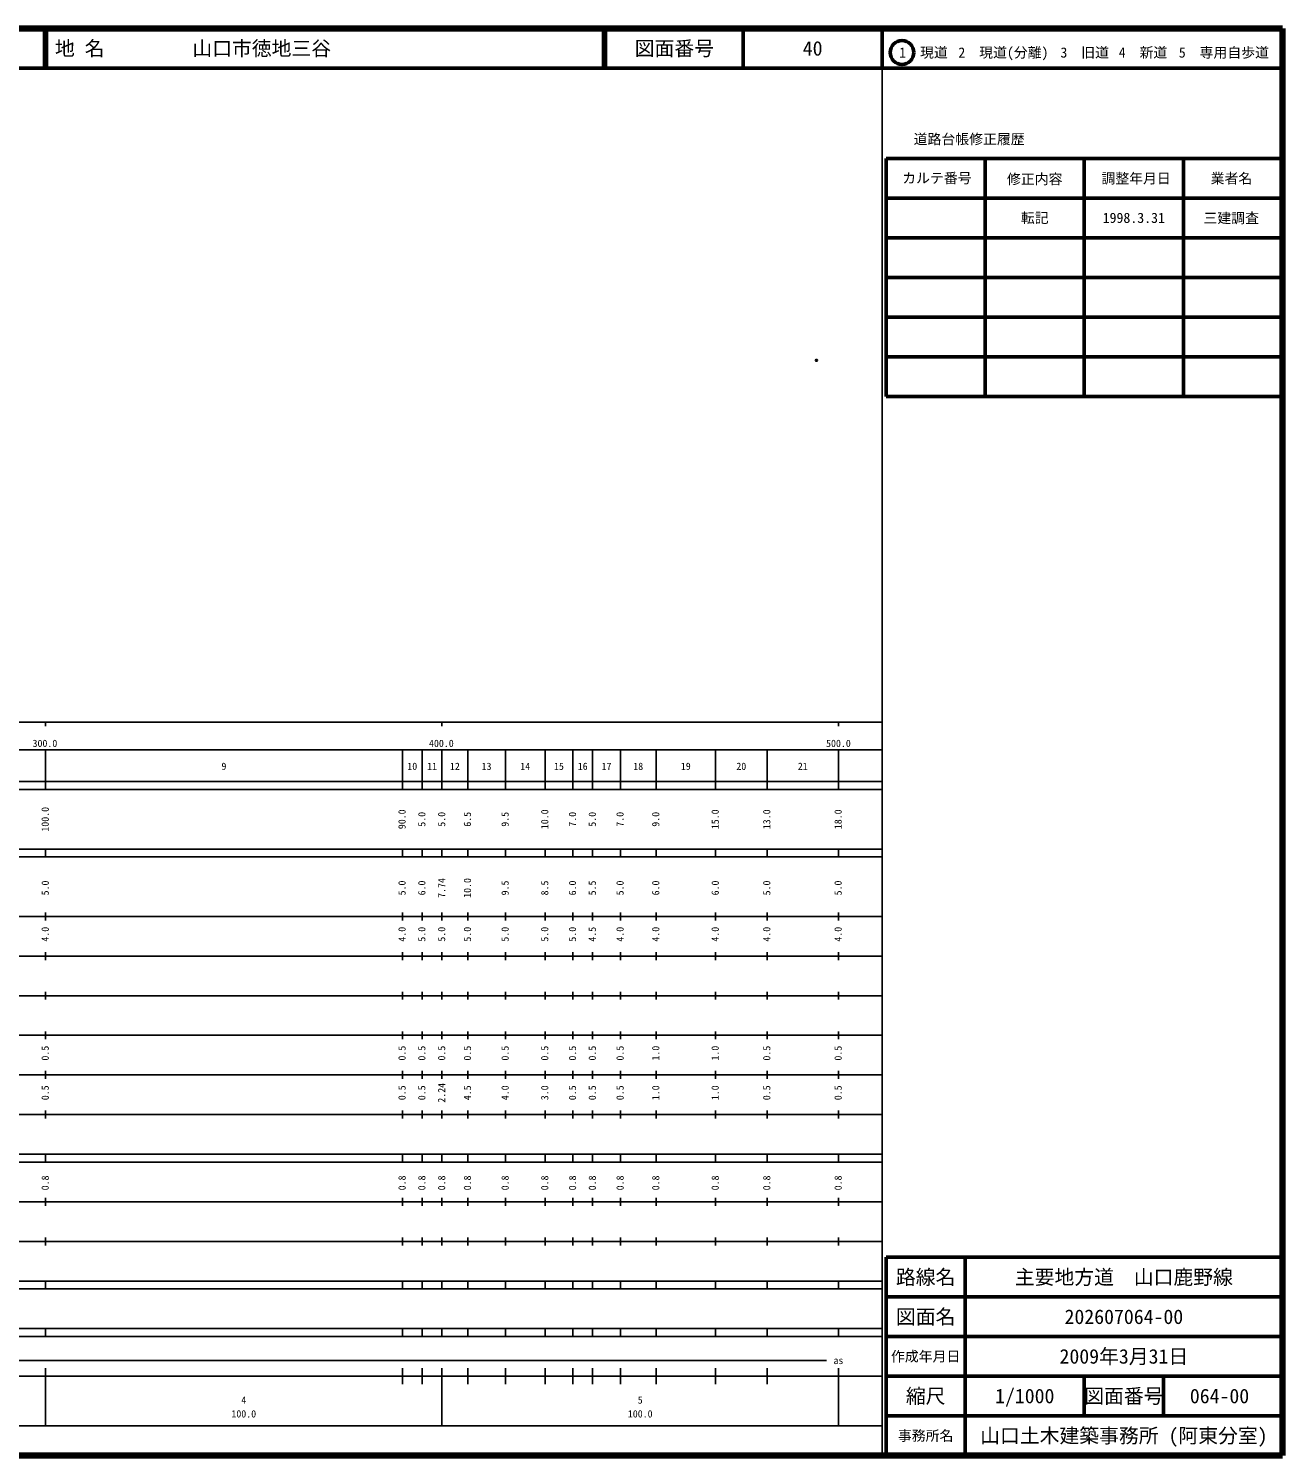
# Model space of a CAD drawing. Units: millimetres on the paper. Extents: x 40 to 680, y 20 to 380.
# Drawn here: x 363.7 to 680, y 20 to 380 of the extents above; entities that cross this region are included whole.
import ezdxf
from ezdxf.enums import TextEntityAlignment as Align

# ---------------------------------------------------------------- set-up
doc = ezdxf.new("R2010")
doc.units = ezdxf.units.MM
doc.header["$PDMODE"] = 32
doc.header["$PDSIZE"] = 0.5
doc.layers.add('M-OTRS', color=6, linetype='Continuous')
doc.layers.add('M-TTL-TXT', color=7, linetype='Continuous')
for name, color, linetype, lineweight in [('M-TTL', 2, 'Continuous', 140), ('M-TTL-BAND', 7, 'Continuous', 25), ('M-TTL-FRAM', 2, 'Continuous', 50), ('M-TTL-LINE', 7, 'Continuous', 50)]:
    doc.layers.add(name, color=color, linetype=linetype, lineweight=lineweight)
doc.styles.add('ＭＳ ゴシック', font='')
doc.styles.get('ＭＳ ゴシック').set_extended_font_data('MS Gothic')

msp = doc.modelspace()

# ---------------------------------------------------------------- linework, layer by layer
at = {"layer": 'M-OTRS'}
msp.add_point((562.442, 296.292), dxfattribs=at)
at = {"layer": 'M-TTL'}
for p, q in [((680, 380), (40, 380)), ((680, 20), (680, 380)), ((40, 20), (680, 20))]:
    msp.add_line(p, q, dxfattribs=at)
at = {"layer": 'M-TTL-BAND'}
for p, q in [((579, 20), (579, 370)), ((40, 205), (579, 205)), ((368, 205), (368, 204)), ((468, 205), (468, 204)), ((568, 205), (568, 204)), ((68, 198), (579, 198)), ((368, 188), (368, 198)), ((458, 188), (458, 198)), ((463, 188), (463, 198)), ((468, 188), (468, 198)), ((474.5, 188), (474.5, 198)), ((484, 188), (484, 198)), ((494, 188), (494, 198)), ((501, 188), (501, 198)), ((506, 188), (506, 198)), ((513, 188), (513, 198)), ((522, 188), (522, 198)), ((537, 188), (537, 198)), ((550, 188), (550, 198)), ((568, 188), (568, 198)), ((40, 190), (579, 190)), ((40, 188), (579, 188)), ((40, 173), (579, 173)), ((368, 171), (368, 173)), ((458, 171), (458, 173)), ((463, 171), (463, 173)), ((468, 171), (468, 173)), ((474.5, 171), (474.5, 173)), ((484, 171), (484, 173)), ((494, 171), (494, 173)), ((501, 171), (501, 173)), ((506, 171), (506, 173)), ((513, 171), (513, 173)), ((522, 171), (522, 173)), ((537, 171), (537, 173)), ((550, 171), (550, 173)), ((568, 171), (568, 173)), ((40, 171), (579, 171)), ((40, 156), (579, 156)), ((368, 155), (368, 157)), ((458, 155), (458, 157)), ((463, 155), (463, 157)), ((468, 155), (468, 157)), ((474.5, 155), (474.5, 157)), ((484, 155), (484, 157)), ((494, 155), (494, 157)), ((501, 155), (501, 157)), ((506, 155), (506, 157)), ((513, 155), (513, 157)), ((522, 155), (522, 157)), ((537, 155), (537, 157)), ((550, 155), (550, 157)), ((568, 155), (568, 157)), ((46, 146), (579, 146)), ((368, 145), (368, 147)), ((458, 145), (458, 147)), ((463, 145), (463, 147)), ((468, 145), (468, 147)), ((474.5, 145), (474.5, 147)), ((484, 145), (484, 147)), ((494, 145), (494, 147)), ((501, 145), (501, 147)), ((506, 145), (506, 147)), ((513, 145), (513, 147)), ((522, 145), (522, 147)), ((537, 145), (537, 147)), ((550, 145), (550, 147)), ((568, 145), (568, 147)), ((368, 135), (368, 137)), ((458, 135), (458, 137)), ((463, 135), (463, 137)), ((468, 135), (468, 137)), ((474.5, 135), (474.5, 137)), ((484, 135), (484, 137)), ((494, 135), (494, 137)), ((501, 135), (501, 137)), ((506, 135), (506, 137)), ((513, 135), (513, 137)), ((522, 135), (522, 137)), ((537, 135), (537, 137)), ((550, 135), (550, 137)), ((568, 135), (568, 137)), ((52, 136), (579, 136)), ((46, 126), (579, 126)), ((368, 125), (368, 127)), ((458, 125), (458, 127)), ((463, 125), (463, 127)), ((468, 125), (468, 127)), ((474.5, 125), (474.5, 127)), ((484, 125), (484, 127)), ((494, 125), (494, 127)), ((501, 125), (501, 127)), ((506, 125), (506, 127)), ((513, 125), (513, 127)), ((522, 125), (522, 127)), ((537, 125), (537, 127)), ((550, 125), (550, 127)), ((568, 125), (568, 127)), ((52, 116), (579, 116)), ((368, 115), (368, 117)), ((458, 115), (458, 117)), ((463, 115), (463, 117)), ((468, 115), (468, 117)), ((474.5, 115), (474.5, 117)), ((484, 115), (484, 117)), ((494, 115), (494, 117)), ((501, 115), (501, 117)), ((506, 115), (506, 117)), ((513, 115), (513, 117)), ((522, 115), (522, 117)), ((537, 115), (537, 117)), ((550, 115), (550, 117)), ((568, 115), (568, 117)), ((46, 106), (579, 106)), ((368, 105), (368, 107)), ((458, 105), (458, 107)), ((463, 105), (463, 107)), ((468, 105), (468, 107)), ((474.5, 105), (474.5, 107)), ((484, 105), (484, 107)), ((494, 105), (494, 107)), ((501, 105), (501, 107)), ((506, 105), (506, 107)), ((513, 105), (513, 107)), ((522, 105), (522, 107)), ((537, 105), (537, 107)), ((550, 105), (550, 107)), ((568, 105), (568, 107)), ((40, 96), (579, 96)), ((40, 94), (579, 94)), ((368, 94), (368, 96)), ((458, 94), (458, 96)), ((463, 94), (463, 96)), ((468, 94), (468, 96)), ((474.5, 94), (474.5, 96)), ((484, 94), (484, 96)), ((494, 94), (494, 96)), ((501, 94), (501, 96)), ((506, 94), (506, 96)), ((513, 94), (513, 96)), ((522, 94), (522, 96)), ((537, 94), (537, 96)), ((550, 94), (550, 96)), ((568, 94), (568, 96)), ((49, 84), (579, 84)), ((368, 83), (368, 85)), ((458, 83), (458, 85)), ((463, 83), (463, 85)), ((468, 83), (468, 85)), ((474.5, 83), (474.5, 85)), ((484, 83), (484, 85)), ((494, 83), (494, 85)), ((501, 83), (501, 85)), ((506, 83), (506, 85)), ((513, 83), (513, 85)), ((522, 83), (522, 85)), ((537, 83), (537, 85)), ((550, 83), (550, 85)), ((568, 83), (568, 85)), ((40, 74), (579, 74)), ((368, 73), (368, 75)), ((458, 73), (458, 75)), ((463, 73), (463, 75)), ((468, 73), (468, 75)), ((474.5, 73), (474.5, 75)), ((484, 73), (484, 75)), ((494, 73), (494, 75)), ((501, 73), (501, 75)), ((506, 73), (506, 75)), ((513, 73), (513, 75)), ((522, 73), (522, 75)), ((537, 73), (537, 75)), ((550, 73), (550, 75)), ((568, 73), (568, 75)), ((40, 64), (579, 64)), ((40, 62), (579, 62)), ((368, 62), (368, 64)), ((458, 62), (458, 64)), ((463, 62), (463, 64)), ((468, 62), (468, 64)), ((474.5, 62), (474.5, 64)), ((484, 62), (484, 64)), ((494, 62), (494, 64)), ((501, 62), (501, 64)), ((506, 62), (506, 64)), ((513, 62), (513, 64)), ((522, 62), (522, 64)), ((537, 62), (537, 64)), ((550, 62), (550, 64)), ((568, 62), (568, 64)), ((40, 52), (579, 52)), ((368, 50), (368, 52)), ((458, 50), (458, 52)), ((463, 50), (463, 52)), ((468, 50), (468, 52)), ((474.5, 50), (474.5, 52)), ((484, 50), (484, 52)), ((494, 50), (494, 52)), ((501, 50), (501, 52)), ((506, 50), (506, 52)), ((513, 50), (513, 52)), ((522, 50), (522, 52)), ((537, 50), (537, 52)), ((550, 50), (550, 52)), ((568, 50), (568, 52)), ((40, 50), (579, 50)), ((71, 44), (565, 44)), ((40, 40), (579, 40)), ((368, 27.5), (368, 42)), ((458, 38), (458, 42)), ((463, 38), (463, 42)), ((468, 27.5), (468, 42)), ((474.5, 38), (474.5, 42)), ((484, 38), (484, 42)), ((494, 38), (494, 42)), ((501, 38), (501, 42)), ((506, 38), (506, 42)), ((513, 38), (513, 42)), ((522, 38), (522, 42)), ((537, 38), (537, 42)), ((550, 38), (550, 42)), ((568, 27.5), (568, 42)), ((68, 27.5), (579, 27.5))]:
    msp.add_line(p, q, dxfattribs=at)
at = {"layer": 'M-TTL-FRAM'}
for p, q in [((580, 347.197), (580, 287.197)), ((580, 347.197), (680, 347.197)), ((580, 287.197), (680, 287.197)), ((680, 70), (580, 70)), ((580, 70), (580, 20))]:
    msp.add_line(p, q, dxfattribs=at)
at = {"layer": 'M-TTL-LINE'}
for p, q in [((367.75, 380), (367.75, 370)), ((368.25, 380), (368.25, 370)), ((508.747, 380), (508.747, 370)), ((509.247, 380), (509.247, 370)), ((543.997, 380), (543.997, 370)), ((579, 380), (579, 370)), ((40, 370), (680, 370)), ((605, 347.197), (605, 287.197)), ((630, 347.197), (630, 287.197)), ((655, 347.197), (655, 287.197)), ((580, 337.197), (680, 337.197)), ((580, 327.197), (680, 327.197)), ((580, 317.197), (680, 317.197)), ((580, 307.197), (680, 307.197)), ((580, 297.197), (680, 297.197)), ((600, 70), (600, 20)), ((680, 60), (580, 60)), ((680, 50), (580, 50)), ((680, 40), (580, 40)), ((630, 40), (630, 30)), ((650, 40), (650, 30)), ((680, 30), (580, 30))]:
    msp.add_line(p, q, dxfattribs=at)
msp.add_circle((584.031, 373.958), 3, dxfattribs=at)

# ---------------------------------------------------------------- texts
at = {"layer": 'M-TTL-BAND', "style": 'ＭＳ ゴシック'}
for s, p in [('300.0', (367.844, 198.195)), ('400.0', (467.844, 198.195)), ('500.0', (568, 198.195)), ('9', (413, 192.405)), ('10', (460.5, 192.405)), ('11', (465.5, 192.405)), ('12', (471.25, 192.405)), ('13', (479.25, 192.405)), ('14', (489, 192.405)), ('15', (497.5, 192.405)), ('16', (503.5, 192.405)), ('17', (509.5, 192.405)), ('18', (517.5, 192.405)), ('19', (529.5, 192.405)), ('20', (543.5, 192.405)), ('21', (559, 192.405)), ('as', (568, 42.5)), ('4', (418, 32.523)), ('5', (518, 32.523)), ('100.0', (418, 29.033)), ('100.0', (518, 29.033))]:
    msp.add_text(s, height=1.833, dxfattribs=at).set_placement(p, align=Align.BOTTOM_CENTER)
for s, p in [('100.0', (369.367, 180.5)), ('90.0', (459.367, 180.5)), ('5.0', (464.367, 180.5)), ('5.0', (469.367, 180.5)), ('6.5', (475.867, 180.5)), ('9.5', (485.367, 180.5)), ('10.0', (495.367, 180.5)), ('7.0', (502.367, 180.5)), ('5.0', (507.367, 180.5)), ('7.0', (514.367, 180.5)), ('9.0', (523.367, 180.5)), ('15.0', (538.367, 180.5)), ('13.0', (551.367, 180.5)), ('18.0', (569.367, 180.5)), ('5.0', (369.367, 163.174)), ('5.0', (459.367, 163.174)), ('6.0', (464.367, 163.174)), ('7.74', (469.367, 163.174)), ('10.0', (475.867, 163.174)), ('9.5', (485.367, 163.174)), ('8.5', (495.367, 163.174)), ('6.0', (502.367, 163.174)), ('5.5', (507.367, 163.174)), ('5.0', (514.367, 163.174)), ('6.0', (523.367, 163.174)), ('6.0', (538.367, 163.174)), ('5.0', (551.367, 163.174)), ('5.0', (569.367, 163.174)), ('4.0', (369.367, 151.5)), ('4.0', (459.367, 151.5)), ('5.0', (464.367, 151.5)), ('5.0', (469.367, 151.5)), ('5.0', (475.867, 151.5)), ('5.0', (485.367, 151.5)), ('5.0', (495.367, 151.5)), ('5.0', (502.367, 151.5)), ('4.5', (507.367, 151.5)), ('4.0', (514.367, 151.5)), ('4.0', (523.367, 151.5)), ('4.0', (538.367, 151.5)), ('4.0', (551.367, 151.5)), ('4.0', (569.367, 151.5)), ('0.5', (369.367, 121.5)), ('0.5', (459.367, 121.5)), ('0.5', (464.367, 121.5)), ('0.5', (469.367, 121.5)), ('0.5', (475.867, 121.5)), ('0.5', (485.367, 121.5)), ('0.5', (495.367, 121.5)), ('0.5', (502.367, 121.5)), ('0.5', (507.367, 121.5)), ('0.5', (514.367, 121.5)), ('1.0', (523.367, 121.5)), ('1.0', (538.367, 121.5)), ('0.5', (551.367, 121.5)), ('0.5', (569.367, 121.5)), ('0.5', (369.367, 111.5)), ('0.5', (459.367, 111.5)), ('0.5', (464.367, 111.5)), ('2.24', (469.367, 111.5)), ('4.5', (475.867, 111.5)), ('4.0', (485.367, 111.5)), ('3.0', (495.367, 111.5)), ('0.5', (502.367, 111.5)), ('0.5', (507.367, 111.5)), ('0.5', (514.367, 111.5)), ('1.0', (523.367, 111.5)), ('1.0', (538.367, 111.5)), ('0.5', (551.367, 111.5)), ('0.5', (569.367, 111.5)), ('0.8', (369.367, 88.764)), ('0.8', (459.367, 88.764)), ('0.8', (464.367, 88.764)), ('0.8', (469.367, 88.764)), ('0.8', (475.867, 88.764)), ('0.8', (485.367, 88.764)), ('0.8', (495.367, 88.764)), ('0.8', (502.367, 88.764)), ('0.8', (507.367, 88.764)), ('0.8', (514.367, 88.764)), ('0.8', (523.367, 88.764)), ('0.8', (538.367, 88.764)), ('0.8', (551.367, 88.764)), ('0.8', (569.367, 88.764))]:
    msp.add_text(s, height=1.833, rotation=90, dxfattribs=at).set_placement(p, align=Align.BOTTOM_CENTER)
at = {"layer": 'M-TTL-TXT', "style": 'ＭＳ ゴシック'}
for s, p in [('地 名', (370.38, 375)), ('山口市徳地三谷', (405.024, 375))]:
    msp.add_text(s, height=3.666, dxfattribs=at).set_placement(p, align=Align.MIDDLE_LEFT)
for s, height, p in [('図面番号', 3.666, (526.622, 375)), ('40', 3.666, (561.497, 375)), ('1\u3000現道', 2.566, (589.448, 373.958)), ('2\u3000現道(分離)', 2.566, (609.619, 373.958)), ('3\u3000旧道', 2.566, (630.121, 373.958)), ('4\u3000新道', 2.566, (644.824, 373.958)), ('5\u3000専用自歩道', 2.566, (665.228, 373.958)), ('道路台帳修正履歴', 2.566, (600.968, 352.113)), ('カルテ番号', 2.566, (592.839, 342.277)), ('修正内容', 2.566, (617.509, 342.023)), ('調整年月日', 2.566, (643.089, 342.197)), ('業者名', 2.566, (667.134, 342.197)), ('転記', 2.566, (617.5, 332.245)), ('1998.3.31', 2.566, (642.5, 332.245)), ('三建調査', 2.566, (667.077, 332.189)), ('路線名', 3.666, (590, 65)), ('路線名', 3.666, (590, 65)), ('主要地方道\u3000山口鹿野線', 3.666, (640, 65)), ('図面名', 3.666, (590, 55)), ('図面名', 3.666, (590, 55)), ('202607064-00', 3.666, (640, 55)), ('2009年3月31日', 3.666, (640, 45)), ('作成年月日', 2.566, (590, 45)), ('作成年月日', 2.566, (590, 45)), ('縮尺', 3.666, (590, 35)), ('縮尺', 3.666, (590, 35)), ('1/1000', 3.666, (615, 35)), ('図面番号', 3.666, (640, 35)), ('図面番号', 3.666, (640, 35)), ('064-00', 3.666, (664.125, 35)), ('事務所名', 2.566, (590, 25)), ('事務所名', 2.566, (590, 25)), ('山口土木建築事務所 (阿東分室)', 3.666, (640, 25))]:
    msp.add_text(s, height=height, dxfattribs=at).set_placement(p, align=Align.MIDDLE_CENTER)

doc.saveas('drawing.dxf')
